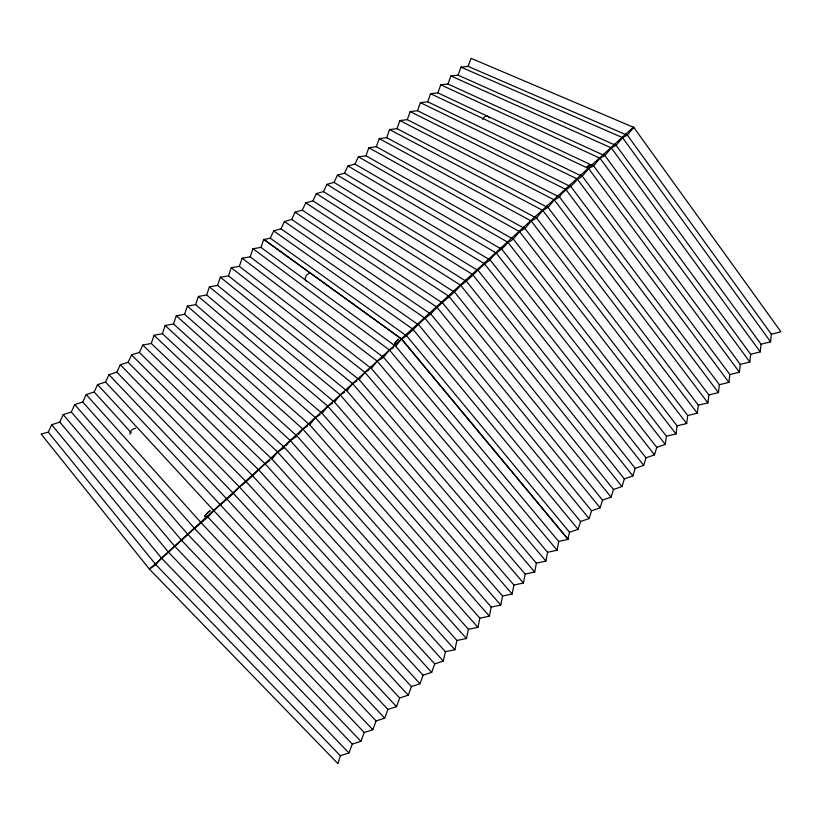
<?xml version="1.0" encoding="UTF-8"?>
<svg xmlns="http://www.w3.org/2000/svg" width="822" height="822" viewBox="0 0 822 822"><rect width="100%" height="100%" fill="white"/><g stroke="black" fill="none" stroke-linecap="round" stroke-linejoin="round"><path stroke-width="1.23" d="M626.261 133.606L615.062 143.829L761.008 344.213L770.584 341.808L771.313 334.184L626.261 133.606L633.536 127.071L780.9 331.759L771.313 334.184M615.062 143.829L603.81 154.084L750.65 354.282L760.237 351.888L761.008 344.213M603.81 154.084L592.528 164.379L740.262 364.382L749.839 362.009L750.65 354.282M592.528 164.379L581.195 174.716L729.833 374.534L739.41 372.171L740.262 364.382M581.195 174.716L569.81 185.094L719.363 384.717L728.939 382.364L729.833 374.534M569.81 185.094L558.385 195.513L708.862 394.94L718.428 392.608L719.363 384.717M558.385 195.513L546.907 205.983L698.31 405.195L707.886 402.883L708.862 394.94M546.907 205.983L535.389 216.484L687.716 415.5L697.292 413.199L698.31 405.195M535.389 216.484L523.83 227.036L677.092 425.837L686.658 423.546L687.716 415.5M523.83 227.036L512.219 237.62L666.426 436.215L675.992 433.944L677.092 425.837M512.219 237.62L401.321 338.859L567.899 539.222L569.523 532.255L578.072 529.317L580.579 521.508L589.117 518.559L591.583 510.791L600.122 507.832L602.557 500.125L611.085 497.156L613.479 489.491L622.007 486.521L624.36 478.897L632.889 475.928L635.201 468.355L643.729 465.365L646 457.844L654.518 454.854L656.757 447.374L665.275 444.383L666.426 436.215M394.766 345.106L382.62 356.183L547.565 552.292L557.1 550.206L558.693 541.462L394.766 345.106L401.629 338.941L568.238 539.355L558.693 541.462M382.62 356.183L370.424 367.311L536.386 563.162L545.921 561.087L547.565 552.292M370.424 367.311L358.187 378.48L525.166 574.085L534.701 572.02L536.386 563.162M358.187 378.48L345.887 389.69L513.904 585.038L523.439 582.993L525.166 574.085M345.887 389.69L333.537 400.961L502.602 596.042L512.127 594.018L513.904 585.038M333.537 400.961L321.135 412.264L491.248 607.078L500.773 605.074L502.602 596.042M321.135 412.264L308.682 423.628L479.853 618.165L489.367 616.181L491.248 607.078M308.682 423.628L296.177 435.033L468.406 629.303L477.921 627.33L479.853 618.165M296.177 435.033L283.621 446.49L456.919 640.472L466.434 638.519L468.406 629.303M283.621 446.49L271.013 457.988L445.39 651.692L454.895 649.76L456.919 640.472M271.055 458.234L151.289 343.452L142.802 345.065L139.37 352.433L131.561 354.899L128.14 362.266L120.279 364.763L116.858 372.14L108.956 374.657L105.535 382.055L97.592 384.604L94.17 392.002L86.187 394.581L82.765 401.979L74.74 404.588L71.309 411.997L63.243 414.637L59.821 422.056L51.714 424.727L48.293 432.156L41.1 434.006L149.347 569.06L337.945 763.679L340.349 755.737L348.949 752.962L352.319 744.095L360.92 741.31L364.228 732.494L372.828 729.7L376.096 720.945L384.696 718.14L387.922 709.448L396.512 706.632L399.687 697.991L408.277 695.165L411.421 686.576L420.001 683.75L423.094 675.211L431.684 672.375L434.725 663.888L443.315 661.042L445.39 651.692M151.289 343.452L154.002 335.273L162.437 333.691L283.652 446.747M162.437 333.691L165.16 325.512L173.555 323.96L296.177 435.311M173.555 323.96L176.278 315.792L184.621 314.271L308.661 423.916M184.621 314.271L187.354 306.103L195.646 304.623L322.06 413.415L327.855 406.243L332.561 403.294M195.646 304.623L198.39 296.454L206.641 294.995L333.465 401.29M206.641 294.995L209.394 286.837L217.583 285.409L345.795 390.039M217.583 285.409L220.347 277.25L228.495 275.863L359.08 379.641L364.968 372.387L369.201 369.777M228.495 275.863L231.259 267.705L239.366 266.349L370.301 367.691M239.366 266.349L242.141 258.19L250.196 256.865L382.466 356.584M250.196 256.865L252.981 248.717L260.995 247.412L394.601 345.538M260.995 247.412L263.78 239.274L401.629 338.941L395.629 346.288M523.83 229.225C516.976 231.722 515.075 240.137 507.924 242.274C503.156 249.549 494.793 252.703 490.035 259.978C479.205 267.222 471.551 278.083 460.731 285.326C451.658 295.941 439.832 303.431 430.759 314.045C420.001 321.238 412.367 332.057 401.639 339.219L263.831 239.541L270.253 238.195L273.695 230.91L280.98 228.804L284.412 221.539L291.656 219.453L295.098 212.189L302.301 210.144L305.743 202.88L312.915 200.856L316.347 193.602L323.478 191.608L326.92 184.364L334.009 182.381L337.452 175.148L344.51 173.206L347.942 165.972L354.96 164.051L358.402 156.827L365.975 155.81L368.821 147.713L376.353 146.727L523.768 228.013M376.353 146.727L379.209 138.63L386.689 137.675L535.307 217.481M386.689 137.675L389.556 129.578L396.995 128.653L546.805 206.99M396.995 128.653L399.872 120.567L407.26 119.663L558.261 196.54M407.26 119.663L410.147 111.576L417.494 110.703L569.677 186.142M417.494 110.703L420.381 102.627L427.697 101.774L581.041 175.785M427.697 101.774L430.584 93.698L437.849 92.876L592.354 165.458M437.849 92.876L440.746 84.81L447.98 84.008L603.636 155.183M447.98 84.008L450.888 75.953L458.07 75.182L614.856 144.939M458.07 75.182L460.978 67.116L468.129 66.376L626.035 134.736M468.129 66.376L471.037 58.321L633.824 127.42L627.217 135.25M271.979 459.118L277.62 452.059L284.576 447.62M286.005 445.843L290.258 440.53L297.122 436.174M298.55 434.386L302.845 429.053L307.685 425.991M309.617 424.769L315.371 417.627L320.148 414.617M334.451 402.112L340.277 394.909L344.623 392.207M346.792 390.851L352.648 383.617L356.933 380.966M371.308 368.482L377.247 361.187L383.494 357.365M384.244 356.45L389.464 350.049L393.574 347.542M524.878 228.629L531.228 221.015L535.389 218.673M536.437 218.087L542.818 210.442L546.918 208.161M547.945 207.586L554.357 199.921L558.395 197.691M559.402 197.126C563.913 189.317 572.78 186.82 577.291 179.001C584.226 177.1 585.911 168.777 592.549 166.527M593.515 166.003L600.039 158.245L603.841 156.221M604.797 155.707L611.352 147.929L616.027 145.463L622.614 137.654L626.292 135.733M269.965 460.402C258.848 468.119 250.628 479.257 239.387 486.932C229.934 498.122 217.368 505.89 207.925 517.079C187.827 533.786 169.445 552.076 149.347 569.06L155.82 564.611L161.441 558.035L271.013 457.988M460.978 67.116L622.614 137.654M450.888 75.953L611.352 147.929M440.746 84.81L600.039 158.245M430.584 93.698L588.686 168.602M420.381 102.627L577.291 179.001M410.147 111.576L565.844 189.44M399.872 120.567L554.357 199.921M389.556 129.578L542.818 210.442M379.209 138.63L531.228 221.015M368.821 147.713L519.596 231.619M365.975 155.81L512.168 238.585M358.402 156.827L507.924 242.274M354.96 164.051L500.639 248.645M347.942 165.972L496.19 252.971M344.51 173.206L488.926 259.32M337.452 175.148L484.415 263.708M334.009 182.381L477.181 270.027M326.92 184.364L472.599 274.497M323.478 191.608L465.386 280.795M316.347 193.602L460.731 285.326M312.915 200.856L453.538 291.594M305.743 202.88L448.802 296.197M302.301 210.144L441.65 302.445M295.098 212.189L436.842 307.12M291.656 219.453L429.701 313.326M284.412 221.539L424.82 318.083M280.98 228.804L417.71 324.269M273.695 230.91L412.747 329.088M270.253 238.195L405.678 335.242M252.981 248.717L389.464 350.049L557.1 550.206M242.141 258.19L377.247 361.187L545.921 561.087M231.259 267.705L364.968 372.387L534.701 572.02M220.347 277.25L352.648 383.617L523.439 582.993M209.394 286.837L340.277 394.909L512.127 594.018M198.39 296.454L327.855 406.243L500.773 605.074M187.354 306.103L315.371 417.627L489.367 616.181M176.278 315.792L302.845 429.053L477.921 627.33M165.16 325.512L290.258 440.53L466.434 638.519M154.002 335.273L277.62 452.059L454.895 649.76M142.802 345.065L264.931 463.629L443.315 661.042M139.37 352.433L258.221 469.454M131.561 354.899L252.19 475.26L431.684 672.375M128.14 362.266L246.415 481.959M120.279 364.763L239.387 486.932L420.001 683.75M155.009 563.82L340.349 755.737M116.858 372.14L232.749 492.697M348.949 752.962L161.441 558.035L51.714 424.727M168.13 551.85L352.319 744.095M360.92 741.31L174.572 546.055L63.243 414.637M108.956 374.657L226.533 498.656L408.277 695.165M181.189 539.941L364.228 732.494M372.828 729.7L187.642 534.125L74.74 404.588M194.198 528.073L376.096 720.945M384.696 718.14L200.671 522.258L86.187 394.581M105.535 382.055L220.81 505.325M207.144 516.257L387.922 709.448M396.512 706.632L213.628 510.431L97.592 384.604M220.039 504.503L399.687 697.991M232.883 492.789L411.421 686.576M245.665 481.127L423.094 675.211M94.17 392.002L131.222 432.742M258.396 469.516L434.725 663.888M82.765 401.979L194.136 527.929M71.309 411.997L181.981 540.742M59.821 422.056L168.109 551.675M405.76 334.739L569.523 532.255M412.439 328.728L578.072 529.317M417.823 323.745L580.579 521.508M424.501 317.724L589.117 518.559M429.824 312.792L591.583 510.791M436.523 306.76L600.122 507.832M48.293 432.156L155.82 564.611M441.784 301.88L602.557 500.125M448.493 295.838L611.085 497.156M453.693 291.019L613.479 489.491M460.412 284.967L622.007 486.521M465.56 280.199L624.36 478.897M472.29 274.137L632.889 475.928M477.377 269.431L635.201 468.355M484.107 263.359L643.729 465.365M489.141 258.694L646 457.844M500.855 248.008L656.757 447.374M495.882 252.611L654.518 454.854M507.616 241.915L665.275 444.383M519.298 231.27L675.992 433.944M530.93 220.656L686.658 423.546M542.51 210.093L697.292 413.199M554.049 199.561L707.886 402.883M565.546 189.081L718.428 392.608M576.993 178.641L728.939 382.364M588.388 168.243L739.41 372.171M599.741 157.886L749.839 362.009M611.054 147.58L760.237 351.888M622.316 137.305L770.584 341.808M482.689 119.324A4.983 3.586 -66 0 1 486.162 116.241A4.983 3.586 -66 0 1 489.347 117.885M586.569 167.39A5.435 1.449 -48.9 0 1 590.833 165.561M586.754 167.328A5.435 1.439 -48.9 0 1 591.018 165.489M130.02 434.365A5.209 4.089 -38.8 0 1 135.579 428.303M204.586 516.637A5.713 1.665 -42.2 0 1 209.939 510.935M393.8 345.723A5.456 1.582 -45.8 0 1 398.444 339.363M305.897 281.145A4.994 3.915 -54.8 0 1 305.794 276.624A4.994 3.915 -54.8 0 1 309.483 273.356M204.77 516.514A5.713 1.665 -42.2 0 1 210.124 510.801M393.995 345.641A5.456 1.582 -45.8 0 1 398.649 339.281"/></g></svg>
